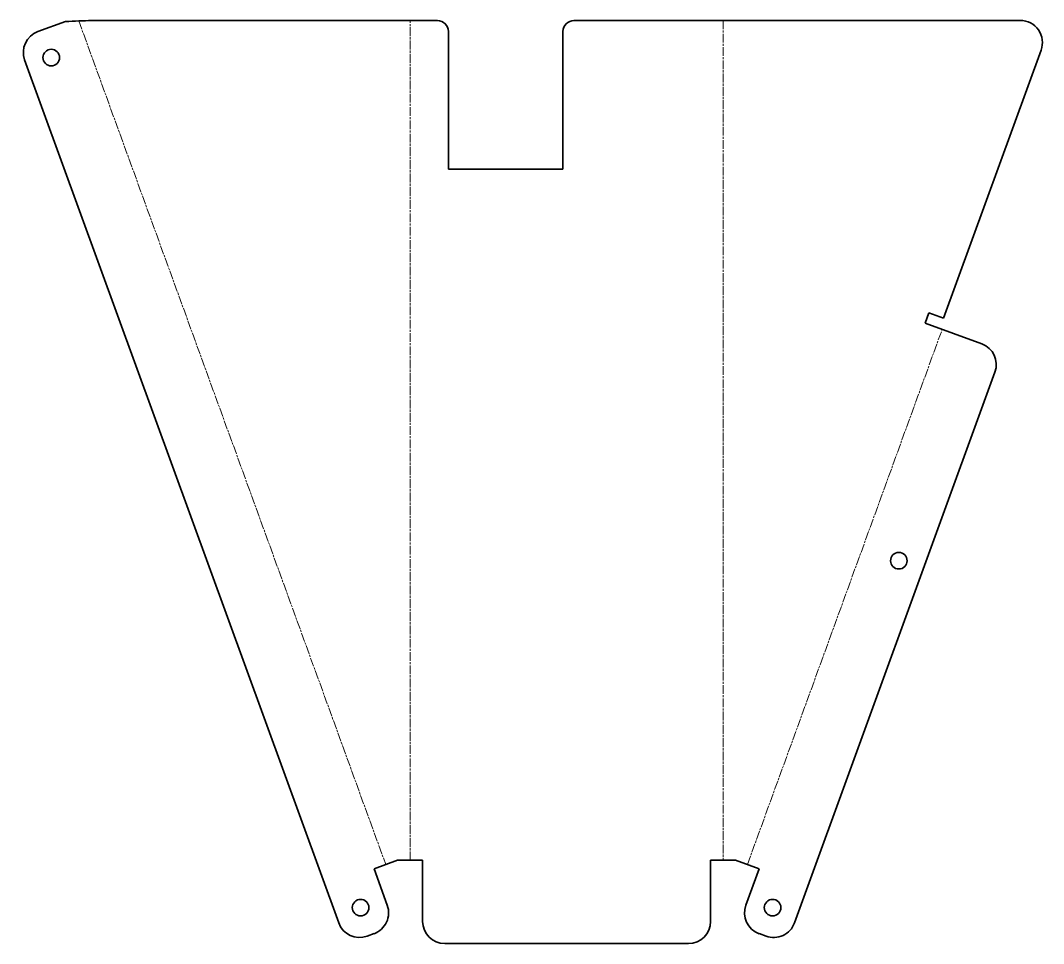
# Model space of a CAD drawing. Header units: inches. Extents: x -1 to 276, y 0 to 250.
import ezdxf

# ---------------------------------------------------------------- set-up
doc = ezdxf.new("R2010")
doc.units = ezdxf.units.IN
doc.header["$MEASUREMENT"] = 0
doc.linetypes.add('Chain', pattern=[13.68, 9.12, -1.14, 2.28, -1.14])
doc.layers.add('SIMUMAK Bend Centerline (ISO)', color=7, linetype='Chain', lineweight=9)
doc.layers.add('SIMUMAK Visible (ISO)', color=7, linetype='Continuous', lineweight=35)

# ---------------------------------------------------------------- blocks, each defined once
blk = doc.blocks.new('SLP-SMT-02-REPIE01_Sheet_SLP-SMT-02-REPIE01 (desplegada)')
at = {"layer": 'SIMUMAK Bend Centerline (ISO)', "ltscale": 0.263158}
for p, q in [((-109.15, 91.5), (-25.99, -136.98)), ((-19.41, -135.82), (-19.41, 91.64)), ((65.37, 91.64), (65.37, -135.82)), ((71.95, -136.98), (124.71, 7.96))]:
    blk.add_line(p, q, dxfattribs=at)
at = {"layer": 'SIMUMAK Visible (ISO)'}
for p, q in [((-12.02, 91.64), (-105.59, 91.64)), ((24.98, 91.64), (145.86, 91.64)), ((-112.72, 91.37), (-120.23, 88.63)), ((-9.02, 51.39), (-9.02, 88.64)), ((21.98, 88.64), (21.98, 51.39)), ((125.08, 11.01), (151.5, 83.58)), ((-123.82, 80.94), (-38.75, -152.78)), ((21.98, 51.39), (-9.02, 51.39)), ((120.11, 9.63), (121.14, 12.45)), ((121.14, 12.45), (125.08, 11.01)), ((135.41, 4.06), (120.11, 9.63)), ((84.71, -152.78), (139, -3.63)), ((-22.81, -135.82), (-29.18, -138.14)), ((-29.18, -138.14), (-25.6, -147.99)), ((-22.81, -135.82), (-16.02, -135.82)), ((-16.02, -135.82), (-16.02, -152.36)), ((61.98, -152.36), (61.98, -135.82)), ((61.98, -135.82), (68.77, -135.82)), ((68.77, -135.82), (75.14, -138.14)), ((75.14, -138.14), (71.56, -147.99)), ((-29.18, -155.68), (-31.06, -156.37)), ((75.14, -155.68), (77.02, -156.37)), ((55.98, -158.36), (-10.02, -158.36))]:
    blk.add_line(p, q, dxfattribs=at)
for centre in [(-116.61, 81.59), (112.97, -54.67), (-32.81, -148.64), (78.77, -148.64)]:
    blk.add_circle(centre, 2.25, dxfattribs=at)
at = {"layer": 'SIMUMAK Visible (ISO)', "extrusion": (0, 0, -1)}
for centre, radius, start, end in [((12.02, 88.64), 3, 90, 180), ((-24.98, 88.64), 3, 360, 90), ((-145.86, 85.64), 6, 90, 200), ((118.18, 82.99), 6, 340, 70), ((-133.36, -1.58), 6, 110, 200), ((31.23, -150.05), 6, 160, 250), ((-77.19, -150.05), 6, 290, 20), ((10.02, -152.36), 6, 270, 0), ((-55.98, -152.36), 6, 180, 270), ((33.11, -150.73), 6, 250, 340), ((-79.07, -150.73), 6, 200, 290)]:
    blk.add_arc(centre, radius, start, end, dxfattribs=at)
at = {"layer": 'SIMUMAK Visible (ISO)'}
blk.add_open_spline([(-105.59, 91.64), (-107.97, 91.55), (-110.34, 91.46), (-112.72, 91.37)], degree=3, dxfattribs=at)

msp = doc.modelspace()

# ---------------------------------------------------------------- block references
msp.add_blockref('SLP-SMT-02-REPIE01_Sheet_SLP-SMT-02-REPIE01 (desplegada)', (124.09, 158.36))

doc.saveas('drawing.dxf')
